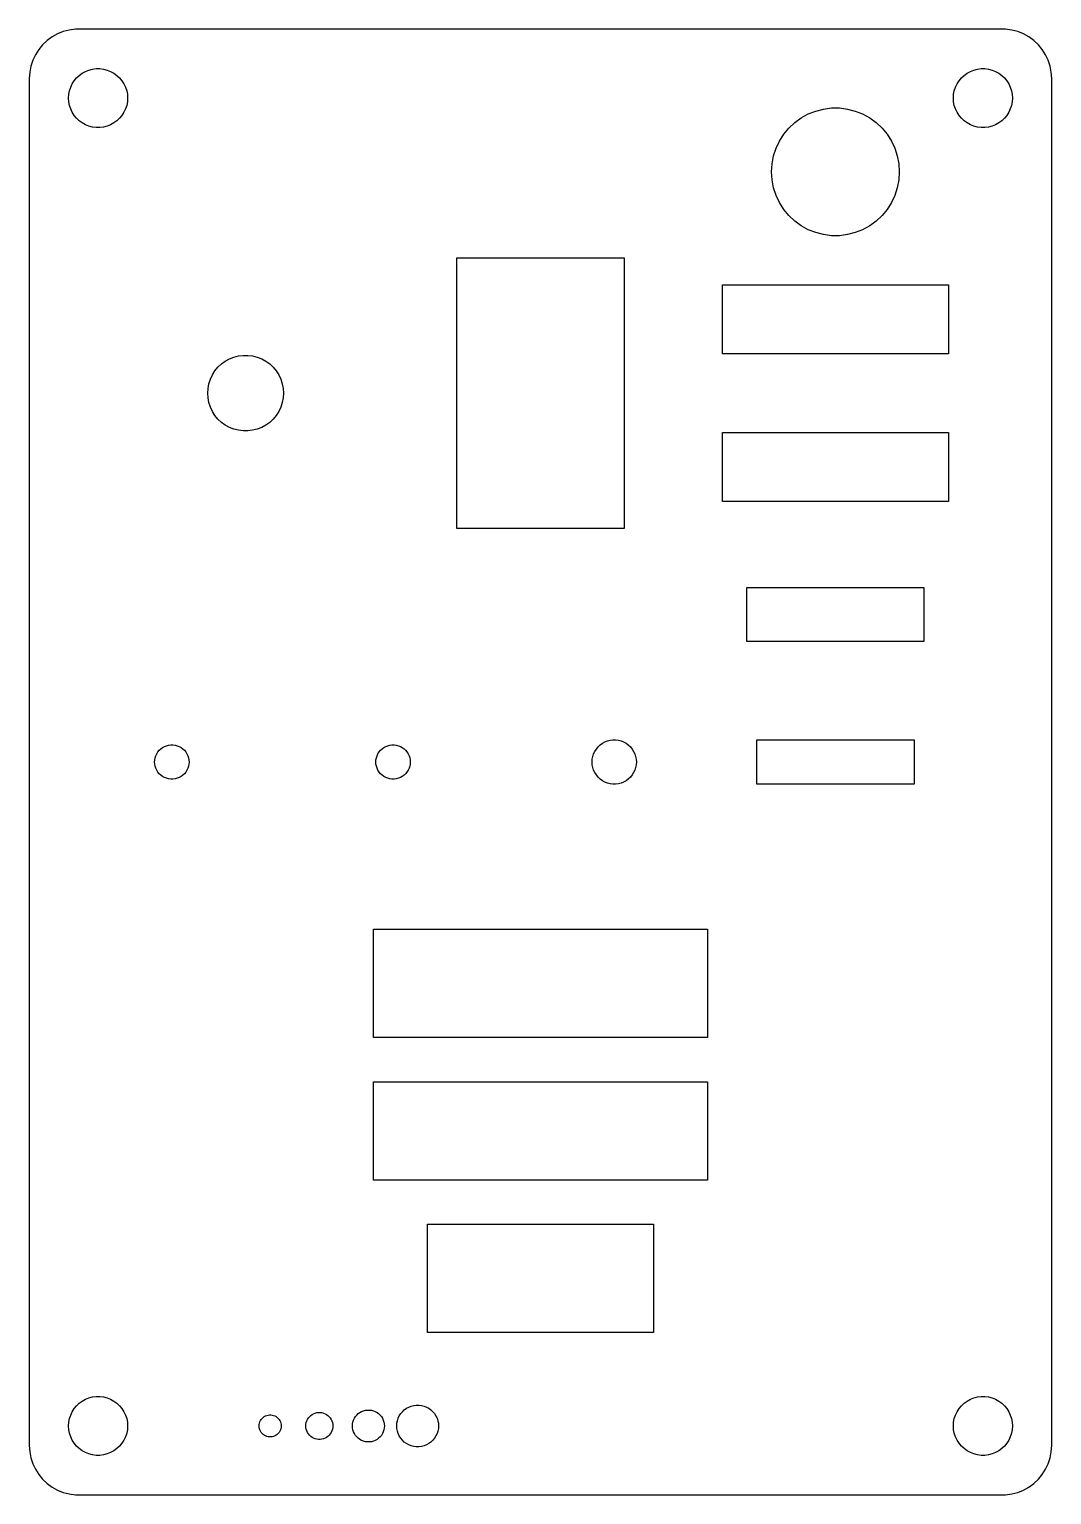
# Model space of a CAD drawing. Header units: metres. Extents: x -52 to 52, y -74 to 3413.
# Drawn here: x -52 to 52, y 1197.5 to 1346.5 of the extents above; entities that cross this region are included whole.
import ezdxf

# ---------------------------------------------------------------- set-up
doc = ezdxf.new("R2010")
doc.units = ezdxf.units.M

msp = doc.modelspace()

# ---------------------------------------------------------------- linework, layer by layer
for p, q in [((-50.1871, 1345.35), (-50.6448, 1344.92)), ((-49.6791, 1345.72), (-50.1871, 1345.35)), ((-49.1289, 1346.02), (-49.6791, 1345.72)), ((-48.5451, 1346.26), (-49.1289, 1346.02)), ((-47.9369, 1346.41), (-48.5451, 1346.26)), ((-47.3139, 1346.49), (-47.9369, 1346.41)), ((47.3139, 1346.49), (-47.3139, 1346.49)), ((47.9369, 1346.41), (47.3139, 1346.49)), ((48.5451, 1346.26), (47.9369, 1346.41)), ((49.1289, 1346.02), (48.5451, 1346.26)), ((49.6791, 1345.72), (49.1289, 1346.02)), ((50.1871, 1345.35), (49.6791, 1345.72)), ((50.6448, 1344.92), (50.1871, 1345.35)), ((-51.3815, 1343.91), (-51.6489, 1343.34)), ((-51.0451, 1344.44), (-51.3815, 1343.91)), ((-50.6448, 1344.92), (-51.0451, 1344.44)), ((51.0451, 1344.44), (50.6448, 1344.92)), ((51.3815, 1343.91), (51.0451, 1344.44)), ((51.6489, 1343.34), (51.3815, 1343.91)), ((-51.8429, 1342.74), (-51.9606, 1342.13)), ((-51.6489, 1343.34), (-51.8429, 1342.74)), ((-46.2773, 1342.21), (-45.927, 1342.35)), ((-45.927, 1342.35), (-45.5621, 1342.45)), ((-45.5621, 1342.45), (-45.1884, 1342.49)), ((-45.1884, 1342.49), (-44.8116, 1342.49)), ((-44.8116, 1342.49), (-44.4379, 1342.45)), ((-44.4379, 1342.45), (-44.0729, 1342.35)), ((-44.0729, 1342.35), (-43.7227, 1342.21)), ((43.7227, 1342.21), (44.0729, 1342.35)), ((44.0729, 1342.35), (44.4379, 1342.45)), ((44.4379, 1342.45), (44.8116, 1342.49)), ((44.8116, 1342.49), (45.1884, 1342.49)), ((45.1884, 1342.49), (45.5621, 1342.45)), ((45.5621, 1342.45), (45.927, 1342.35)), ((45.927, 1342.35), (46.2773, 1342.21)), ((51.8429, 1342.74), (51.6489, 1343.34)), ((51.9606, 1342.13), (51.8429, 1342.74)), ((-51.9606, 1342.13), (-52, 1341.5)), ((-52, 1341.5), (-52, 1202.5)), ((-47.7893, 1340.6), (-47.6289, 1340.95)), ((-47.6289, 1340.95), (-47.427, 1341.26)), ((-47.427, 1341.26), (-47.1869, 1341.55)), ((-47.1869, 1341.55), (-46.9123, 1341.81)), ((-46.9123, 1341.81), (-46.6075, 1342.03)), ((-46.6075, 1342.03), (-46.2773, 1342.21)), ((-43.7227, 1342.21), (-43.3925, 1342.03)), ((-43.3925, 1342.03), (-43.0877, 1341.81)), ((-43.0877, 1341.81), (-42.8131, 1341.55)), ((-42.8131, 1341.55), (-42.5729, 1341.26)), ((-42.5729, 1341.26), (-42.3711, 1340.95)), ((-42.3711, 1340.95), (-42.2107, 1340.6)), ((42.2107, 1340.6), (42.3711, 1340.95)), ((42.3711, 1340.95), (42.5729, 1341.26)), ((42.5729, 1341.26), (42.8131, 1341.55)), ((42.8131, 1341.55), (43.0877, 1341.81)), ((43.0877, 1341.81), (43.3925, 1342.03)), ((43.3925, 1342.03), (43.7227, 1342.21)), ((46.2773, 1342.21), (46.6075, 1342.03)), ((46.6075, 1342.03), (46.9123, 1341.81)), ((46.9123, 1341.81), (47.1869, 1341.55)), ((47.1869, 1341.55), (47.427, 1341.26)), ((47.427, 1341.26), (47.6289, 1340.95)), ((47.6289, 1340.95), (47.7893, 1340.6)), ((52, 1341.5), (51.9606, 1342.13)), ((52, 1202.5), (52, 1341.5)), ((-48, 1339.5), (-47.9763, 1339.88)), ((-47.9763, 1339.12), (-48, 1339.5)), ((-47.9763, 1339.88), (-47.9057, 1340.25)), ((-47.9057, 1340.25), (-47.7893, 1340.6)), ((-42.2107, 1340.6), (-42.0942, 1340.25)), ((-42.0942, 1340.25), (-42.0237, 1339.88)), ((-42.0237, 1339.88), (-42, 1339.5)), ((-42, 1339.5), (-42.0237, 1339.12)), ((42, 1339.5), (42.0237, 1339.88)), ((42.0237, 1339.12), (42, 1339.5)), ((42.0237, 1339.88), (42.0942, 1340.25)), ((42.0942, 1340.25), (42.2107, 1340.6)), ((47.7893, 1340.6), (47.9057, 1340.25)), ((47.9057, 1340.25), (47.9763, 1339.88)), ((47.9763, 1339.88), (48, 1339.5)), ((48, 1339.5), (47.9763, 1339.12)), ((-47.9057, 1338.75), (-47.9763, 1339.12)), ((-47.7893, 1338.4), (-47.9057, 1338.75)), ((-47.6289, 1338.05), (-47.7893, 1338.4)), ((-47.427, 1337.74), (-47.6289, 1338.05)), ((-42.3711, 1338.05), (-42.5729, 1337.74)), ((-42.2107, 1338.4), (-42.3711, 1338.05)), ((-42.0942, 1338.75), (-42.2107, 1338.4)), ((-42.0237, 1339.12), (-42.0942, 1338.75)), ((26.5171, 1337.49), (27.2324, 1337.88)), ((27.2324, 1337.88), (27.9914, 1338.18)), ((27.9914, 1338.18), (28.782, 1338.38)), ((28.782, 1338.38), (29.5919, 1338.49)), ((29.5919, 1338.49), (30.4081, 1338.49)), ((30.4081, 1338.49), (31.218, 1338.38)), ((31.218, 1338.38), (32.0086, 1338.18)), ((32.0086, 1338.18), (32.7676, 1337.88)), ((32.7676, 1337.88), (33.4829, 1337.49)), ((42.0942, 1338.75), (42.0237, 1339.12)), ((42.2107, 1338.4), (42.0942, 1338.75)), ((42.3711, 1338.05), (42.2107, 1338.4)), ((42.5729, 1337.74), (42.3711, 1338.05)), ((47.6289, 1338.05), (47.427, 1337.74)), ((47.7893, 1338.4), (47.6289, 1338.05)), ((47.9057, 1338.75), (47.7893, 1338.4)), ((47.9763, 1339.12), (47.9057, 1338.75)), ((-47.1869, 1337.45), (-47.427, 1337.74)), ((-46.9123, 1337.19), (-47.1869, 1337.45)), ((-46.6075, 1336.97), (-46.9123, 1337.19)), ((-46.2773, 1336.79), (-46.6075, 1336.97)), ((-45.927, 1336.65), (-46.2773, 1336.79)), ((-45.5621, 1336.55), (-45.927, 1336.65)), ((-45.1884, 1336.51), (-45.5621, 1336.55)), ((-44.8116, 1336.51), (-45.1884, 1336.51)), ((-44.4379, 1336.55), (-44.8116, 1336.51)), ((-44.0729, 1336.65), (-44.4379, 1336.55)), ((-43.7227, 1336.79), (-44.0729, 1336.65)), ((-43.3925, 1336.97), (-43.7227, 1336.79)), ((-43.0877, 1337.19), (-43.3925, 1336.97)), ((-42.8131, 1337.45), (-43.0877, 1337.19)), ((-42.5729, 1337.74), (-42.8131, 1337.45)), ((24.7414, 1335.82), (25.2617, 1336.45)), ((25.2617, 1336.45), (25.8567, 1337.01)), ((25.8567, 1337.01), (26.5171, 1337.49)), ((33.4829, 1337.49), (34.1432, 1337.01)), ((34.1432, 1337.01), (34.7383, 1336.45)), ((34.7383, 1336.45), (35.2586, 1335.82)), ((42.8131, 1337.45), (42.5729, 1337.74)), ((43.0877, 1337.19), (42.8131, 1337.45)), ((43.3925, 1336.97), (43.0877, 1337.19)), ((43.7227, 1336.79), (43.3925, 1336.97)), ((44.0729, 1336.65), (43.7227, 1336.79)), ((44.4379, 1336.55), (44.0729, 1336.65)), ((44.8116, 1336.51), (44.4379, 1336.55)), ((45.1884, 1336.51), (44.8116, 1336.51)), ((45.5621, 1336.55), (45.1884, 1336.51)), ((45.927, 1336.65), (45.5621, 1336.55)), ((46.2773, 1336.79), (45.927, 1336.65)), ((46.6075, 1336.97), (46.2773, 1336.79)), ((46.9123, 1337.19), (46.6075, 1336.97)), ((47.1869, 1337.45), (46.9123, 1337.19)), ((47.427, 1337.74), (47.1869, 1337.45)), ((23.9565, 1334.39), (24.304, 1335.13)), ((24.304, 1335.13), (24.7414, 1335.82)), ((35.2586, 1335.82), (35.696, 1335.13)), ((35.696, 1335.13), (36.0435, 1334.39)), ((23.5513, 1332.81), (23.7042, 1333.62)), ((23.7042, 1333.62), (23.9565, 1334.39)), ((36.0435, 1334.39), (36.2958, 1333.62)), ((36.2958, 1333.62), (36.4487, 1332.81)), ((23.5, 1332), (23.5513, 1332.81)), ((23.5513, 1331.19), (23.5, 1332)), ((36.4487, 1332.81), (36.5, 1332)), ((36.5, 1332), (36.4487, 1331.19)), ((23.7042, 1330.38), (23.5513, 1331.19)), ((36.4487, 1331.19), (36.2958, 1330.38)), ((23.9565, 1329.61), (23.7042, 1330.38)), ((24.304, 1328.87), (23.9565, 1329.61)), ((36.0435, 1329.61), (35.696, 1328.87)), ((36.2958, 1330.38), (36.0435, 1329.61)), ((24.7414, 1328.18), (24.304, 1328.87)), ((25.2617, 1327.55), (24.7414, 1328.18)), ((25.8567, 1326.99), (25.2617, 1327.55)), ((34.7383, 1327.55), (34.1432, 1326.99)), ((35.2586, 1328.18), (34.7383, 1327.55)), ((35.696, 1328.87), (35.2586, 1328.18)), ((26.5171, 1326.51), (25.8567, 1326.99)), ((27.2324, 1326.12), (26.5171, 1326.51)), ((27.9914, 1325.82), (27.2324, 1326.12)), ((32.7676, 1326.12), (32.0086, 1325.82)), ((33.4829, 1326.51), (32.7676, 1326.12)), ((34.1432, 1326.99), (33.4829, 1326.51)), ((28.782, 1325.62), (27.9914, 1325.82)), ((29.5919, 1325.51), (28.782, 1325.62)), ((30.4081, 1325.51), (29.5919, 1325.51)), ((31.218, 1325.62), (30.4081, 1325.51)), ((32.0086, 1325.82), (31.218, 1325.62)), ((-8.5, 1295.75), (-8.5, 1323.25)), ((-8.5, 1323.25), (8.5, 1323.25)), ((8.5, 1323.25), (8.5, 1295.75)), ((18.5, 1313.5), (18.5, 1320.5)), ((18.5, 1320.5), (41.5, 1320.5)), ((41.5, 1320.5), (41.5, 1313.5)), ((-32.4541, 1312.47), (-32.0629, 1312.75)), ((-32.0629, 1312.75), (-31.6392, 1312.98)), ((-31.6392, 1312.98), (-31.1897, 1313.16)), ((-31.1897, 1313.16), (-30.7214, 1313.28)), ((-30.7214, 1313.28), (-30.2417, 1313.34)), ((-30.2417, 1313.34), (-29.7583, 1313.34)), ((-29.7583, 1313.34), (-29.2786, 1313.28)), ((-29.2786, 1313.28), (-28.8103, 1313.16)), ((-28.8103, 1313.16), (-28.3607, 1312.98)), ((-28.3607, 1312.98), (-27.9371, 1312.75)), ((-27.9371, 1312.75), (-27.5459, 1312.47)), ((41.5, 1313.5), (18.5, 1313.5)), ((-33.5796, 1310.92), (-33.3738, 1311.35)), ((-33.3738, 1311.35), (-33.1147, 1311.76)), ((-33.1147, 1311.76), (-32.8065, 1312.14)), ((-32.8065, 1312.14), (-32.4541, 1312.47)), ((-27.5459, 1312.47), (-27.1935, 1312.14)), ((-27.1935, 1312.14), (-26.8853, 1311.76)), ((-26.8853, 1311.76), (-26.6262, 1311.35)), ((-26.6262, 1311.35), (-26.4203, 1310.92)), ((-33.85, 1309.5), (-33.8196, 1309.98)), ((-33.8196, 1309.98), (-33.729, 1310.46)), ((-33.729, 1310.46), (-33.5796, 1310.92)), ((-26.4203, 1310.92), (-26.271, 1310.46)), ((-26.271, 1310.46), (-26.1804, 1309.98)), ((-26.1804, 1309.98), (-26.15, 1309.5)), ((-33.8196, 1309.02), (-33.85, 1309.5)), ((-33.729, 1308.54), (-33.8196, 1309.02)), ((-33.5796, 1308.08), (-33.729, 1308.54)), ((-33.3738, 1307.65), (-33.5796, 1308.08)), ((-26.4203, 1308.08), (-26.6262, 1307.65)), ((-26.271, 1308.54), (-26.4203, 1308.08)), ((-26.1804, 1309.02), (-26.271, 1308.54)), ((-26.15, 1309.5), (-26.1804, 1309.02)), ((-33.1147, 1307.24), (-33.3738, 1307.65)), ((-32.8065, 1306.86), (-33.1147, 1307.24)), ((-32.4541, 1306.53), (-32.8065, 1306.86)), ((-27.1935, 1306.86), (-27.5459, 1306.53)), ((-26.8853, 1307.24), (-27.1935, 1306.86)), ((-26.6262, 1307.65), (-26.8853, 1307.24)), ((-32.0629, 1306.25), (-32.4541, 1306.53)), ((-31.6392, 1306.02), (-32.0629, 1306.25)), ((-31.1897, 1305.84), (-31.6392, 1306.02)), ((-30.7214, 1305.72), (-31.1897, 1305.84)), ((-30.2417, 1305.66), (-30.7214, 1305.72)), ((-29.7583, 1305.66), (-30.2417, 1305.66)), ((-29.2786, 1305.72), (-29.7583, 1305.66)), ((-28.8103, 1305.84), (-29.2786, 1305.72)), ((-28.3607, 1306.02), (-28.8103, 1305.84)), ((-27.9371, 1306.25), (-28.3607, 1306.02)), ((-27.5459, 1306.53), (-27.9371, 1306.25)), ((18.5, 1298.5), (18.5, 1305.5)), ((18.5, 1305.5), (41.5, 1305.5)), ((41.5, 1305.5), (41.5, 1298.5)), ((41.5, 1298.5), (18.5, 1298.5)), ((8.5, 1295.75), (-8.5, 1295.75)), ((21, 1284.25), (21, 1289.75)), ((21, 1289.75), (39, 1289.75)), ((39, 1289.75), (39, 1284.25)), ((39, 1284.25), (21, 1284.25)), ((6.0658, 1273.73), (6.29439, 1273.9)), ((6.29439, 1273.9), (6.54199, 1274.04)), ((6.54199, 1274.04), (6.8047, 1274.14)), ((6.8047, 1274.14), (7.07838, 1274.21)), ((7.07838, 1274.21), (7.35872, 1274.25)), ((7.35872, 1274.25), (7.64127, 1274.25)), ((7.64127, 1274.25), (7.9216, 1274.21)), ((7.9216, 1274.21), (8.19528, 1274.14)), ((8.19528, 1274.14), (8.45799, 1274.04)), ((8.45799, 1274.04), (8.7056, 1273.9)), ((8.7056, 1273.9), (8.93419, 1273.73)), ((22, 1269.75), (22, 1274.25)), ((22, 1274.25), (38, 1274.25)), ((38, 1274.25), (38, 1269.75)), ((-39.2362, 1272.22), (-39.195, 1272.44)), ((-39.195, 1272.44), (-39.1271, 1272.64)), ((-39.1271, 1272.64), (-39.0335, 1272.84)), ((-39.0335, 1272.84), (-38.9158, 1273.03)), ((-38.9158, 1273.03), (-38.7757, 1273.2)), ((-38.7757, 1273.2), (-38.6155, 1273.35)), ((-38.6155, 1273.35), (-38.4377, 1273.48)), ((-38.4377, 1273.48), (-38.2451, 1273.58)), ((-38.2451, 1273.58), (-38.0408, 1273.66)), ((-38.0408, 1273.66), (-37.8279, 1273.72)), ((-37.8279, 1273.72), (-37.6099, 1273.75)), ((-37.6099, 1273.75), (-37.3901, 1273.75)), ((-37.3901, 1273.75), (-37.1721, 1273.72)), ((-37.1721, 1273.72), (-36.9592, 1273.66)), ((-36.9592, 1273.66), (-36.7549, 1273.58)), ((-36.7549, 1273.58), (-36.5623, 1273.48)), ((-36.5623, 1273.48), (-36.3845, 1273.35)), ((-36.3845, 1273.35), (-36.2243, 1273.2)), ((-36.2243, 1273.2), (-36.0842, 1273.03)), ((-36.0842, 1273.03), (-35.9665, 1272.84)), ((-35.9665, 1272.84), (-35.8729, 1272.64)), ((-35.8729, 1272.64), (-35.805, 1272.44)), ((-35.805, 1272.44), (-35.7638, 1272.22)), ((-16.7362, 1272.22), (-16.695, 1272.44)), ((-16.695, 1272.44), (-16.6271, 1272.64)), ((-16.6271, 1272.64), (-16.5335, 1272.84)), ((-16.5335, 1272.84), (-16.4158, 1273.03)), ((-16.4158, 1273.03), (-16.2757, 1273.2)), ((-16.2757, 1273.2), (-16.1155, 1273.35)), ((-16.1155, 1273.35), (-15.9377, 1273.48)), ((-15.9377, 1273.48), (-15.7451, 1273.58)), ((-15.7451, 1273.58), (-15.5408, 1273.66)), ((-15.5408, 1273.66), (-15.3279, 1273.72)), ((-15.3279, 1273.72), (-15.1099, 1273.75)), ((-15.1099, 1273.75), (-14.8901, 1273.75)), ((-14.8901, 1273.75), (-14.6721, 1273.72)), ((-14.6721, 1273.72), (-14.4592, 1273.66)), ((-14.4592, 1273.66), (-14.2549, 1273.58)), ((-14.2549, 1273.58), (-14.0623, 1273.48)), ((-14.0623, 1273.48), (-13.8845, 1273.35)), ((-13.8845, 1273.35), (-13.7243, 1273.2)), ((-13.7243, 1273.2), (-13.5842, 1273.03)), ((-13.5842, 1273.03), (-13.4665, 1272.84)), ((-13.4665, 1272.84), (-13.3729, 1272.64)), ((-13.3729, 1272.64), (-13.305, 1272.44)), ((-13.305, 1272.44), (-13.2638, 1272.22)), ((5.26773, 1272.28), (5.32068, 1272.56)), ((5.32068, 1272.56), (5.40799, 1272.83)), ((5.40799, 1272.83), (5.52831, 1273.08)), ((5.52831, 1273.08), (5.6797, 1273.32)), ((5.6797, 1273.32), (5.85982, 1273.54)), ((5.85982, 1273.54), (6.0658, 1273.73)), ((8.93419, 1273.73), (9.14017, 1273.54)), ((9.14017, 1273.54), (9.32028, 1273.32)), ((9.32028, 1273.32), (9.47168, 1273.08)), ((9.47168, 1273.08), (9.592, 1272.83)), ((9.592, 1272.83), (9.67931, 1272.56)), ((9.67931, 1272.56), (9.73225, 1272.28)), ((-39.25, 1272), (-39.2362, 1272.22)), ((-39.2362, 1271.78), (-39.25, 1272)), ((-39.195, 1271.56), (-39.2362, 1271.78)), ((-39.1271, 1271.36), (-39.195, 1271.56)), ((-39.0335, 1271.16), (-39.1271, 1271.36)), ((-38.9158, 1270.97), (-39.0335, 1271.16)), ((-38.7757, 1270.8), (-38.9158, 1270.97)), ((-38.6155, 1270.65), (-38.7757, 1270.8)), ((-36.2243, 1270.8), (-36.3845, 1270.65)), ((-36.0842, 1270.97), (-36.2243, 1270.8)), ((-35.9665, 1271.16), (-36.0842, 1270.97)), ((-35.8729, 1271.36), (-35.9665, 1271.16)), ((-35.805, 1271.56), (-35.8729, 1271.36)), ((-35.7638, 1271.78), (-35.805, 1271.56)), ((-35.7638, 1272.22), (-35.75, 1272)), ((-35.75, 1272), (-35.7638, 1271.78)), ((-16.75, 1272), (-16.7362, 1272.22)), ((-16.7362, 1271.78), (-16.75, 1272)), ((-16.695, 1271.56), (-16.7362, 1271.78)), ((-16.6271, 1271.36), (-16.695, 1271.56)), ((-16.5335, 1271.16), (-16.6271, 1271.36)), ((-16.4158, 1270.97), (-16.5335, 1271.16)), ((-16.2757, 1270.8), (-16.4158, 1270.97)), ((-16.1155, 1270.65), (-16.2757, 1270.8)), ((-13.7243, 1270.8), (-13.8845, 1270.65)), ((-13.5842, 1270.97), (-13.7243, 1270.8)), ((-13.4665, 1271.16), (-13.5842, 1270.97)), ((-13.3729, 1271.36), (-13.4665, 1271.16)), ((-13.305, 1271.56), (-13.3729, 1271.36)), ((-13.2638, 1271.78), (-13.305, 1271.56)), ((-13.2638, 1272.22), (-13.25, 1272)), ((-13.25, 1272), (-13.2638, 1271.78)), ((5.25, 1272), (5.26773, 1272.28)), ((5.26773, 1271.72), (5.25, 1272)), ((5.32068, 1271.44), (5.26773, 1271.72)), ((5.40799, 1271.17), (5.32068, 1271.44)), ((5.52831, 1270.92), (5.40799, 1271.17)), ((5.6797, 1270.68), (5.52831, 1270.92)), ((9.47168, 1270.92), (9.32028, 1270.68)), ((9.592, 1271.17), (9.47168, 1270.92)), ((9.67931, 1271.44), (9.592, 1271.17)), ((9.73225, 1271.72), (9.67931, 1271.44)), ((9.73225, 1272.28), (9.75, 1272)), ((9.75, 1272), (9.73225, 1271.72)), ((-38.4377, 1270.52), (-38.6155, 1270.65)), ((-38.2451, 1270.42), (-38.4377, 1270.52)), ((-38.0408, 1270.34), (-38.2451, 1270.42)), ((-37.8279, 1270.28), (-38.0408, 1270.34)), ((-37.6099, 1270.25), (-37.8279, 1270.28)), ((-37.3901, 1270.25), (-37.6099, 1270.25)), ((-37.1721, 1270.28), (-37.3901, 1270.25)), ((-36.9592, 1270.34), (-37.1721, 1270.28)), ((-36.7549, 1270.42), (-36.9592, 1270.34)), ((-36.5623, 1270.52), (-36.7549, 1270.42)), ((-36.3845, 1270.65), (-36.5623, 1270.52)), ((-15.9377, 1270.52), (-16.1155, 1270.65)), ((-15.7451, 1270.42), (-15.9377, 1270.52)), ((-15.5408, 1270.34), (-15.7451, 1270.42)), ((-15.3279, 1270.28), (-15.5408, 1270.34)), ((-15.1099, 1270.25), (-15.3279, 1270.28)), ((-14.8901, 1270.25), (-15.1099, 1270.25)), ((-14.6721, 1270.28), (-14.8901, 1270.25)), ((-14.4592, 1270.34), (-14.6721, 1270.28)), ((-14.2549, 1270.42), (-14.4592, 1270.34)), ((-14.0623, 1270.52), (-14.2549, 1270.42)), ((-13.8845, 1270.65), (-14.0623, 1270.52)), ((5.85982, 1270.46), (5.6797, 1270.68)), ((6.0658, 1270.27), (5.85982, 1270.46)), ((6.29439, 1270.1), (6.0658, 1270.27)), ((6.54199, 1269.96), (6.29439, 1270.1)), ((6.8047, 1269.86), (6.54199, 1269.96)), ((7.07838, 1269.79), (6.8047, 1269.86)), ((7.35872, 1269.75), (7.07838, 1269.79)), ((7.64127, 1269.75), (7.35872, 1269.75)), ((7.9216, 1269.79), (7.64127, 1269.75)), ((8.19528, 1269.86), (7.9216, 1269.79)), ((8.45799, 1269.96), (8.19528, 1269.86)), ((8.7056, 1270.1), (8.45799, 1269.96)), ((8.93419, 1270.27), (8.7056, 1270.1)), ((9.14017, 1270.46), (8.93419, 1270.27)), ((9.32028, 1270.68), (9.14017, 1270.46)), ((38, 1269.75), (22, 1269.75)), ((-17, 1244), (-17, 1255)), ((-17, 1255), (17, 1255)), ((17, 1255), (17, 1244)), ((17, 1244), (-17, 1244)), ((-17, 1229.5), (-17, 1239.5)), ((-17, 1239.5), (17, 1239.5)), ((17, 1239.5), (17, 1229.5)), ((17, 1229.5), (-17, 1229.5)), ((-11.5, 1214), (-11.5, 1225)), ((-11.5, 1225), (11.5, 1225)), ((11.5, 1225), (11.5, 1214)), ((11.5, 1214), (-11.5, 1214)), ((-47.1869, 1206.55), (-46.9123, 1206.81)), ((-46.9123, 1206.81), (-46.6075, 1207.03)), ((-46.6075, 1207.03), (-46.2773, 1207.21)), ((-46.2773, 1207.21), (-45.927, 1207.35)), ((-45.927, 1207.35), (-45.5621, 1207.45)), ((-45.5621, 1207.45), (-45.1884, 1207.49)), ((-45.1884, 1207.49), (-44.8116, 1207.49)), ((-44.8116, 1207.49), (-44.4379, 1207.45)), ((-44.4379, 1207.45), (-44.0729, 1207.35)), ((-44.0729, 1207.35), (-43.7227, 1207.21)), ((-43.7227, 1207.21), (-43.3925, 1207.03)), ((-43.3925, 1207.03), (-43.0877, 1206.81)), ((-43.0877, 1206.81), (-42.8131, 1206.55)), ((42.8131, 1206.55), (43.0877, 1206.81)), ((43.0877, 1206.81), (43.3925, 1207.03)), ((43.3925, 1207.03), (43.7227, 1207.21)), ((43.7227, 1207.21), (44.0729, 1207.35)), ((44.0729, 1207.35), (44.4379, 1207.45)), ((44.4379, 1207.45), (44.8116, 1207.49)), ((44.8116, 1207.49), (45.1884, 1207.49)), ((45.1884, 1207.49), (45.5621, 1207.45)), ((45.5621, 1207.45), (45.927, 1207.35)), ((45.927, 1207.35), (46.2773, 1207.21)), ((46.2773, 1207.21), (46.6075, 1207.03)), ((46.6075, 1207.03), (46.9123, 1206.81)), ((46.9123, 1206.81), (47.1869, 1206.55)), ((-47.9763, 1204.88), (-47.9057, 1205.25)), ((-47.9057, 1205.25), (-47.7893, 1205.6)), ((-47.7893, 1205.6), (-47.6289, 1205.95)), ((-47.6289, 1205.95), (-47.427, 1206.26)), ((-47.427, 1206.26), (-47.1869, 1206.55)), ((-42.8131, 1206.55), (-42.5729, 1206.26)), ((-42.5729, 1206.26), (-42.3711, 1205.95)), ((-42.3711, 1205.95), (-42.2107, 1205.6)), ((-42.2107, 1205.6), (-42.0942, 1205.25)), ((-42.0942, 1205.25), (-42.0237, 1204.88)), ((-28.4101, 1205.16), (-28.3201, 1205.27)), ((-28.3201, 1205.27), (-28.2171, 1205.37)), ((-28.2171, 1205.37), (-28.1028, 1205.45)), ((-28.1028, 1205.45), (-27.979, 1205.52)), ((-27.979, 1205.52), (-27.8476, 1205.57)), ((-27.8476, 1205.57), (-27.7108, 1205.61)), ((-27.7108, 1205.61), (-27.5706, 1205.62)), ((-27.5706, 1205.62), (-27.4294, 1205.62)), ((-27.4294, 1205.62), (-27.2892, 1205.61)), ((-27.2892, 1205.61), (-27.1523, 1205.57)), ((-27.1523, 1205.57), (-27.021, 1205.52)), ((-27.021, 1205.52), (-26.8972, 1205.45)), ((-26.8972, 1205.45), (-26.7829, 1205.37)), ((-26.7829, 1205.37), (-26.6799, 1205.27)), ((-26.6799, 1205.27), (-26.5898, 1205.16)), ((-23.7049, 1205.16), (-23.6124, 1205.31)), ((-23.6124, 1205.31), (-23.5023, 1205.44)), ((-23.5023, 1205.44), (-23.3764, 1205.56)), ((-23.3764, 1205.56), (-23.2368, 1205.66)), ((-23.2368, 1205.66), (-23.0854, 1205.74)), ((-23.0854, 1205.74), (-22.9249, 1205.81)), ((-22.9249, 1205.81), (-22.7576, 1205.85)), ((-22.7576, 1205.85), (-22.5863, 1205.87)), ((-22.5863, 1205.87), (-22.4137, 1205.87)), ((-22.4137, 1205.87), (-22.2423, 1205.85)), ((-22.2423, 1205.85), (-22.0751, 1205.81)), ((-22.0751, 1205.81), (-21.9146, 1205.74)), ((-21.9146, 1205.74), (-21.7632, 1205.66)), ((-21.7632, 1205.66), (-21.6235, 1205.56)), ((-21.6235, 1205.56), (-21.4977, 1205.44)), ((-21.4977, 1205.44), (-21.3876, 1205.31)), ((-21.3876, 1205.31), (-21.2951, 1205.16)), ((-19.0109, 1205.1), (-18.924, 1205.28)), ((-18.924, 1205.28), (-18.8147, 1205.46)), ((-18.8147, 1205.46), (-18.6846, 1205.61)), ((-18.6846, 1205.61), (-18.5358, 1205.75)), ((-18.5358, 1205.75), (-18.3707, 1205.87)), ((-18.3707, 1205.87), (-18.1919, 1205.97)), ((-18.1919, 1205.97), (-18.0022, 1206.05)), ((-18.0022, 1206.05), (-17.8045, 1206.1)), ((-17.8045, 1206.1), (-17.602, 1206.12)), ((-17.602, 1206.12), (-17.398, 1206.12)), ((-17.398, 1206.12), (-17.1955, 1206.1)), ((-17.1955, 1206.1), (-16.9978, 1206.05)), ((-16.9978, 1206.05), (-16.8081, 1205.97)), ((-16.8081, 1205.97), (-16.6293, 1205.87)), ((-16.6293, 1205.87), (-16.4642, 1205.75)), ((-16.4642, 1205.75), (-16.3154, 1205.61)), ((-16.3154, 1205.61), (-16.1853, 1205.46)), ((-16.1853, 1205.46), (-16.076, 1205.28)), ((-16.076, 1205.28), (-15.9891, 1205.1)), ((-14.5582, 1205.03), (-14.4758, 1205.28)), ((-14.4758, 1205.28), (-14.3621, 1205.52)), ((-14.3621, 1205.52), (-14.2191, 1205.75)), ((-14.2191, 1205.75), (-14.0491, 1205.95)), ((-14.0491, 1205.95), (-13.8545, 1206.14)), ((-13.8545, 1206.14), (-13.6386, 1206.29)), ((-13.6386, 1206.29), (-13.4048, 1206.42)), ((-13.4048, 1206.42), (-13.1566, 1206.52)), ((-13.1566, 1206.52), (-12.8982, 1206.59)), ((-12.8982, 1206.59), (-12.6334, 1206.62)), ((-12.6334, 1206.62), (-12.3666, 1206.62)), ((-12.3666, 1206.62), (-12.1018, 1206.59)), ((-12.1018, 1206.59), (-11.8433, 1206.52)), ((-11.8433, 1206.52), (-11.5952, 1206.42)), ((-11.5952, 1206.42), (-11.3614, 1206.29)), ((-11.3614, 1206.29), (-11.1455, 1206.14)), ((-11.1455, 1206.14), (-10.9509, 1205.95)), ((-10.9509, 1205.95), (-10.7808, 1205.75)), ((-10.7808, 1205.75), (-10.6378, 1205.52)), ((-10.6378, 1205.52), (-10.5242, 1205.28)), ((-10.5242, 1205.28), (-10.4418, 1205.03)), ((42.0237, 1204.88), (42.0942, 1205.25)), ((42.0942, 1205.25), (42.2107, 1205.6)), ((42.2107, 1205.6), (42.3711, 1205.95)), ((42.3711, 1205.95), (42.5729, 1206.26)), ((42.5729, 1206.26), (42.8131, 1206.55)), ((47.1869, 1206.55), (47.427, 1206.26)), ((47.427, 1206.26), (47.6289, 1205.95)), ((47.6289, 1205.95), (47.7893, 1205.6)), ((47.7893, 1205.6), (47.9057, 1205.25)), ((47.9057, 1205.25), (47.9763, 1204.88)), ((-48, 1204.5), (-47.9763, 1204.88)), ((-47.9763, 1204.12), (-48, 1204.5)), ((-47.9057, 1203.75), (-47.9763, 1204.12)), ((-42.0237, 1204.12), (-42.0942, 1203.75)), ((-42.0237, 1204.88), (-42, 1204.5)), ((-42, 1204.5), (-42.0237, 1204.12)), ((-28.625, 1204.5), (-28.6161, 1204.64)), ((-28.6161, 1204.36), (-28.625, 1204.5)), ((-28.6161, 1204.64), (-28.5896, 1204.78)), ((-28.5896, 1204.22), (-28.6161, 1204.36)), ((-28.5896, 1204.78), (-28.546, 1204.91)), ((-28.546, 1204.09), (-28.5896, 1204.22)), ((-28.546, 1204.91), (-28.4858, 1205.04)), ((-28.4858, 1203.96), (-28.546, 1204.09)), ((-28.4858, 1205.04), (-28.4101, 1205.16)), ((-28.4101, 1203.84), (-28.4858, 1203.96)), ((-28.3201, 1203.73), (-28.4101, 1203.84)), ((-26.5898, 1203.84), (-26.6799, 1203.73)), ((-26.5898, 1205.16), (-26.5141, 1205.04)), ((-26.5141, 1203.96), (-26.5898, 1203.84)), ((-26.5141, 1205.04), (-26.454, 1204.91)), ((-26.454, 1204.09), (-26.5141, 1203.96)), ((-26.454, 1204.91), (-26.4103, 1204.78)), ((-26.4103, 1204.22), (-26.454, 1204.09)), ((-26.4103, 1204.78), (-26.3839, 1204.64)), ((-26.3839, 1204.36), (-26.4103, 1204.22)), ((-26.3839, 1204.64), (-26.375, 1204.5)), ((-26.375, 1204.5), (-26.3839, 1204.36)), ((-23.875, 1204.5), (-23.8642, 1204.67)), ((-23.8642, 1204.33), (-23.875, 1204.5)), ((-23.8642, 1204.67), (-23.8318, 1204.84)), ((-23.8318, 1204.16), (-23.8642, 1204.33)), ((-23.8318, 1204.84), (-23.7784, 1205.01)), ((-23.7784, 1203.99), (-23.8318, 1204.16)), ((-23.7784, 1205.01), (-23.7049, 1205.16)), ((-23.7049, 1203.84), (-23.7784, 1203.99)), ((-23.6124, 1203.69), (-23.7049, 1203.84)), ((-21.2951, 1203.84), (-21.3876, 1203.69)), ((-21.2951, 1205.16), (-21.2216, 1205.01)), ((-21.2216, 1203.99), (-21.2951, 1203.84)), ((-21.2216, 1205.01), (-21.1682, 1204.84)), ((-21.1682, 1204.16), (-21.2216, 1203.99)), ((-21.1682, 1204.84), (-21.1358, 1204.67)), ((-21.1358, 1204.33), (-21.1682, 1204.16)), ((-21.1358, 1204.67), (-21.125, 1204.5)), ((-21.125, 1204.5), (-21.1358, 1204.33)), ((-19.125, 1204.5), (-19.1122, 1204.7)), ((-19.1122, 1204.3), (-19.125, 1204.5)), ((-19.1122, 1204.7), (-19.0739, 1204.9)), ((-19.0739, 1204.1), (-19.1122, 1204.3)), ((-19.0739, 1204.9), (-19.0109, 1205.1)), ((-19.0109, 1203.9), (-19.0739, 1204.1)), ((-18.924, 1203.72), (-19.0109, 1203.9)), ((-15.9891, 1203.9), (-16.076, 1203.72)), ((-15.9891, 1205.1), (-15.926, 1204.9)), ((-15.926, 1204.1), (-15.9891, 1203.9)), ((-15.926, 1204.9), (-15.8878, 1204.7)), ((-15.8878, 1204.3), (-15.926, 1204.1)), ((-15.8878, 1204.7), (-15.875, 1204.5)), ((-15.875, 1204.5), (-15.8878, 1204.3)), ((-14.625, 1204.5), (-14.6082, 1204.77)), ((-14.6082, 1204.23), (-14.625, 1204.5)), ((-14.6082, 1204.77), (-14.5582, 1205.03)), ((-14.5582, 1203.97), (-14.6082, 1204.23)), ((-14.4758, 1203.72), (-14.5582, 1203.97)), ((-10.4418, 1203.97), (-10.5242, 1203.72)), ((-10.4418, 1205.03), (-10.3918, 1204.77)), ((-10.3918, 1204.23), (-10.4418, 1203.97)), ((-10.3918, 1204.77), (-10.375, 1204.5)), ((-10.375, 1204.5), (-10.3918, 1204.23)), ((42, 1204.5), (42.0237, 1204.88)), ((42.0237, 1204.12), (42, 1204.5)), ((42.0942, 1203.75), (42.0237, 1204.12)), ((47.9763, 1204.12), (47.9057, 1203.75)), ((47.9763, 1204.88), (48, 1204.5)), ((48, 1204.5), (47.9763, 1204.12)), ((-52, 1202.5), (-51.9606, 1201.87)), ((-47.7893, 1203.4), (-47.9057, 1203.75)), ((-47.6289, 1203.05), (-47.7893, 1203.4)), ((-47.427, 1202.74), (-47.6289, 1203.05)), ((-47.1869, 1202.45), (-47.427, 1202.74)), ((-46.9123, 1202.19), (-47.1869, 1202.45)), ((-42.8131, 1202.45), (-43.0877, 1202.19)), ((-42.5729, 1202.74), (-42.8131, 1202.45)), ((-42.3711, 1203.05), (-42.5729, 1202.74)), ((-42.2107, 1203.4), (-42.3711, 1203.05)), ((-42.0942, 1203.75), (-42.2107, 1203.4)), ((-28.2171, 1203.63), (-28.3201, 1203.73)), ((-28.1028, 1203.55), (-28.2171, 1203.63)), ((-27.979, 1203.48), (-28.1028, 1203.55)), ((-27.8476, 1203.43), (-27.979, 1203.48)), ((-27.7108, 1203.39), (-27.8476, 1203.43)), ((-27.5706, 1203.38), (-27.7108, 1203.39)), ((-27.4294, 1203.38), (-27.5706, 1203.38)), ((-27.2892, 1203.39), (-27.4294, 1203.38)), ((-27.1523, 1203.43), (-27.2892, 1203.39)), ((-27.021, 1203.48), (-27.1523, 1203.43)), ((-26.8972, 1203.55), (-27.021, 1203.48)), ((-26.7829, 1203.63), (-26.8972, 1203.55)), ((-26.6799, 1203.73), (-26.7829, 1203.63)), ((-23.5023, 1203.56), (-23.6124, 1203.69)), ((-23.3764, 1203.44), (-23.5023, 1203.56)), ((-23.2368, 1203.34), (-23.3764, 1203.44)), ((-23.0854, 1203.26), (-23.2368, 1203.34)), ((-22.9249, 1203.19), (-23.0854, 1203.26)), ((-22.7576, 1203.15), (-22.9249, 1203.19)), ((-22.5863, 1203.13), (-22.7576, 1203.15)), ((-22.4137, 1203.13), (-22.5863, 1203.13)), ((-22.2423, 1203.15), (-22.4137, 1203.13)), ((-22.0751, 1203.19), (-22.2423, 1203.15)), ((-21.9146, 1203.26), (-22.0751, 1203.19)), ((-21.7632, 1203.34), (-21.9146, 1203.26)), ((-21.6235, 1203.44), (-21.7632, 1203.34)), ((-21.4977, 1203.56), (-21.6235, 1203.44)), ((-21.3876, 1203.69), (-21.4977, 1203.56)), ((-18.8147, 1203.54), (-18.924, 1203.72)), ((-18.6846, 1203.39), (-18.8147, 1203.54)), ((-18.5358, 1203.25), (-18.6846, 1203.39)), ((-18.3707, 1203.13), (-18.5358, 1203.25)), ((-18.1919, 1203.03), (-18.3707, 1203.13)), ((-18.0022, 1202.95), (-18.1919, 1203.03)), ((-17.8045, 1202.9), (-18.0022, 1202.95)), ((-17.602, 1202.88), (-17.8045, 1202.9)), ((-17.398, 1202.88), (-17.602, 1202.88)), ((-17.1955, 1202.9), (-17.398, 1202.88)), ((-16.9978, 1202.95), (-17.1955, 1202.9)), ((-16.8081, 1203.03), (-16.9978, 1202.95)), ((-16.6293, 1203.13), (-16.8081, 1203.03)), ((-16.4642, 1203.25), (-16.6293, 1203.13)), ((-16.3154, 1203.39), (-16.4642, 1203.25)), ((-16.1853, 1203.54), (-16.3154, 1203.39)), ((-16.076, 1203.72), (-16.1853, 1203.54)), ((-14.3621, 1203.48), (-14.4758, 1203.72)), ((-14.2191, 1203.25), (-14.3621, 1203.48)), ((-14.0491, 1203.05), (-14.2191, 1203.25)), ((-13.8545, 1202.86), (-14.0491, 1203.05)), ((-13.6386, 1202.71), (-13.8545, 1202.86)), ((-13.4048, 1202.58), (-13.6386, 1202.71)), ((-13.1566, 1202.48), (-13.4048, 1202.58)), ((-12.8982, 1202.41), (-13.1566, 1202.48)), ((-12.6334, 1202.38), (-12.8982, 1202.41)), ((-12.3666, 1202.38), (-12.6334, 1202.38)), ((-12.1018, 1202.41), (-12.3666, 1202.38)), ((-11.8433, 1202.48), (-12.1018, 1202.41)), ((-11.5952, 1202.58), (-11.8433, 1202.48)), ((-11.3614, 1202.71), (-11.5952, 1202.58)), ((-11.1455, 1202.86), (-11.3614, 1202.71)), ((-10.9509, 1203.05), (-11.1455, 1202.86)), ((-10.7808, 1203.25), (-10.9509, 1203.05)), ((-10.6378, 1203.48), (-10.7808, 1203.25)), ((-10.5242, 1203.72), (-10.6378, 1203.48)), ((42.2107, 1203.4), (42.0942, 1203.75)), ((42.3711, 1203.05), (42.2107, 1203.4)), ((42.5729, 1202.74), (42.3711, 1203.05)), ((42.8131, 1202.45), (42.5729, 1202.74)), ((43.0877, 1202.19), (42.8131, 1202.45)), ((47.1869, 1202.45), (46.9123, 1202.19)), ((47.427, 1202.74), (47.1869, 1202.45)), ((47.6289, 1203.05), (47.427, 1202.74)), ((47.7893, 1203.4), (47.6289, 1203.05)), ((47.9057, 1203.75), (47.7893, 1203.4)), ((51.9606, 1201.87), (52, 1202.5)), ((-51.9606, 1201.87), (-51.8429, 1201.26)), ((-51.8429, 1201.26), (-51.6489, 1200.66)), ((-46.6075, 1201.97), (-46.9123, 1202.19)), ((-46.2773, 1201.79), (-46.6075, 1201.97)), ((-45.927, 1201.65), (-46.2773, 1201.79)), ((-45.5621, 1201.55), (-45.927, 1201.65)), ((-45.1884, 1201.51), (-45.5621, 1201.55)), ((-44.8116, 1201.51), (-45.1884, 1201.51)), ((-44.4379, 1201.55), (-44.8116, 1201.51)), ((-44.0729, 1201.65), (-44.4379, 1201.55)), ((-43.7227, 1201.79), (-44.0729, 1201.65)), ((-43.3925, 1201.97), (-43.7227, 1201.79)), ((-43.0877, 1202.19), (-43.3925, 1201.97)), ((43.3925, 1201.97), (43.0877, 1202.19)), ((43.7227, 1201.79), (43.3925, 1201.97)), ((44.0729, 1201.65), (43.7227, 1201.79)), ((44.4379, 1201.55), (44.0729, 1201.65)), ((44.8116, 1201.51), (44.4379, 1201.55)), ((45.1884, 1201.51), (44.8116, 1201.51)), ((45.5621, 1201.55), (45.1884, 1201.51)), ((45.927, 1201.65), (45.5621, 1201.55)), ((46.2773, 1201.79), (45.927, 1201.65)), ((46.6075, 1201.97), (46.2773, 1201.79)), ((46.9123, 1202.19), (46.6075, 1201.97)), ((51.6489, 1200.66), (51.8429, 1201.26)), ((51.8429, 1201.26), (51.9606, 1201.87)), ((-51.6489, 1200.66), (-51.3815, 1200.09)), ((-51.3815, 1200.09), (-51.0451, 1199.56)), ((-51.0451, 1199.56), (-50.6448, 1199.08)), ((50.6448, 1199.08), (51.0451, 1199.56)), ((51.0451, 1199.56), (51.3815, 1200.09)), ((51.3815, 1200.09), (51.6489, 1200.66)), ((-50.6448, 1199.08), (-50.1871, 1198.65)), ((-50.1871, 1198.65), (-49.6791, 1198.28)), ((-49.6791, 1198.28), (-49.1289, 1197.98)), ((-49.1289, 1197.98), (-48.5451, 1197.74)), ((48.5451, 1197.74), (49.1289, 1197.98)), ((49.1289, 1197.98), (49.6791, 1198.28)), ((49.6791, 1198.28), (50.1871, 1198.65)), ((50.1871, 1198.65), (50.6448, 1199.08)), ((-48.5451, 1197.74), (-47.9369, 1197.59)), ((-47.9369, 1197.59), (-47.3139, 1197.51)), ((-47.3139, 1197.51), (47.3139, 1197.51)), ((47.3139, 1197.51), (47.9369, 1197.59)), ((47.9369, 1197.59), (48.5451, 1197.74))]:
    msp.add_line(p, q)

doc.saveas('drawing.dxf')
